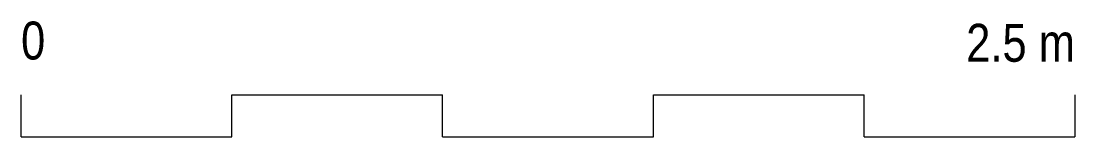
# Model space of a CAD drawing. Header units: metres. Extents: x -163 to 276, y -152 to 153.
# Drawn here: x 275.6866 to 275.7366, y -152.1513 to -152.1458 of the extents above; entities that cross this region are included whole.
import ezdxf

# ---------------------------------------------------------------- set-up
doc = ezdxf.new("R2010")
doc.units = ezdxf.units.M
doc.header["$MEASUREMENT"] = 0
doc.layers.add('800 Plankopf', color=7, linetype='Continuous')
doc.styles.add('ERSTELLTER_STIL_2', font='ARIALN.TTF')

msp = doc.modelspace()

# ---------------------------------------------------------------- linework, layer by layer
at = {"layer": '800 Plankopf', "color": 7, "linetype": 'Continuous', "lineweight": 13}
for p, q in [((275.686567, -152.151265), (275.686567, -152.149265)), ((275.696567, -152.149265), (275.706567, -152.149265)), ((275.696567, -152.151265), (275.696567, -152.149265)), ((275.706567, -152.151265), (275.706567, -152.149265)), ((275.716567, -152.149265), (275.726567, -152.149265)), ((275.716567, -152.151265), (275.716567, -152.149265)), ((275.726567, -152.151265), (275.726567, -152.149265)), ((275.736567, -152.149265), (275.736567, -152.151265)), ((275.686567, -152.151265), (275.696567, -152.151265)), ((275.706567, -152.151265), (275.716567, -152.151265)), ((275.726567, -152.151265), (275.736567, -152.151265))]:
    msp.add_line(p, q, dxfattribs=at)

# ---------------------------------------------------------------- texts
at = {"layer": '800 Plankopf', "color": 7, "linetype": 'Continuous', "lineweight": 13, "char_height": 0.0018, "style": 'ERSTELLTER_STIL_2'}
for s, insert, attachment_point in [('\\A1;{\\pql;\\fArial Narrow|b0|i0|c0|p0;\\W1.000000;0}', (275.686567, -152.147608), 7), ('\\A1;{\\pqr;\\fArial Narrow|b0|i0|c0|p0;\\W1.000000;2.5 m}', (275.736567, -152.147714), 9)]:
    msp.add_mtext(s, dxfattribs=dict(at, insert=insert, attachment_point=attachment_point))

doc.saveas('drawing.dxf')
